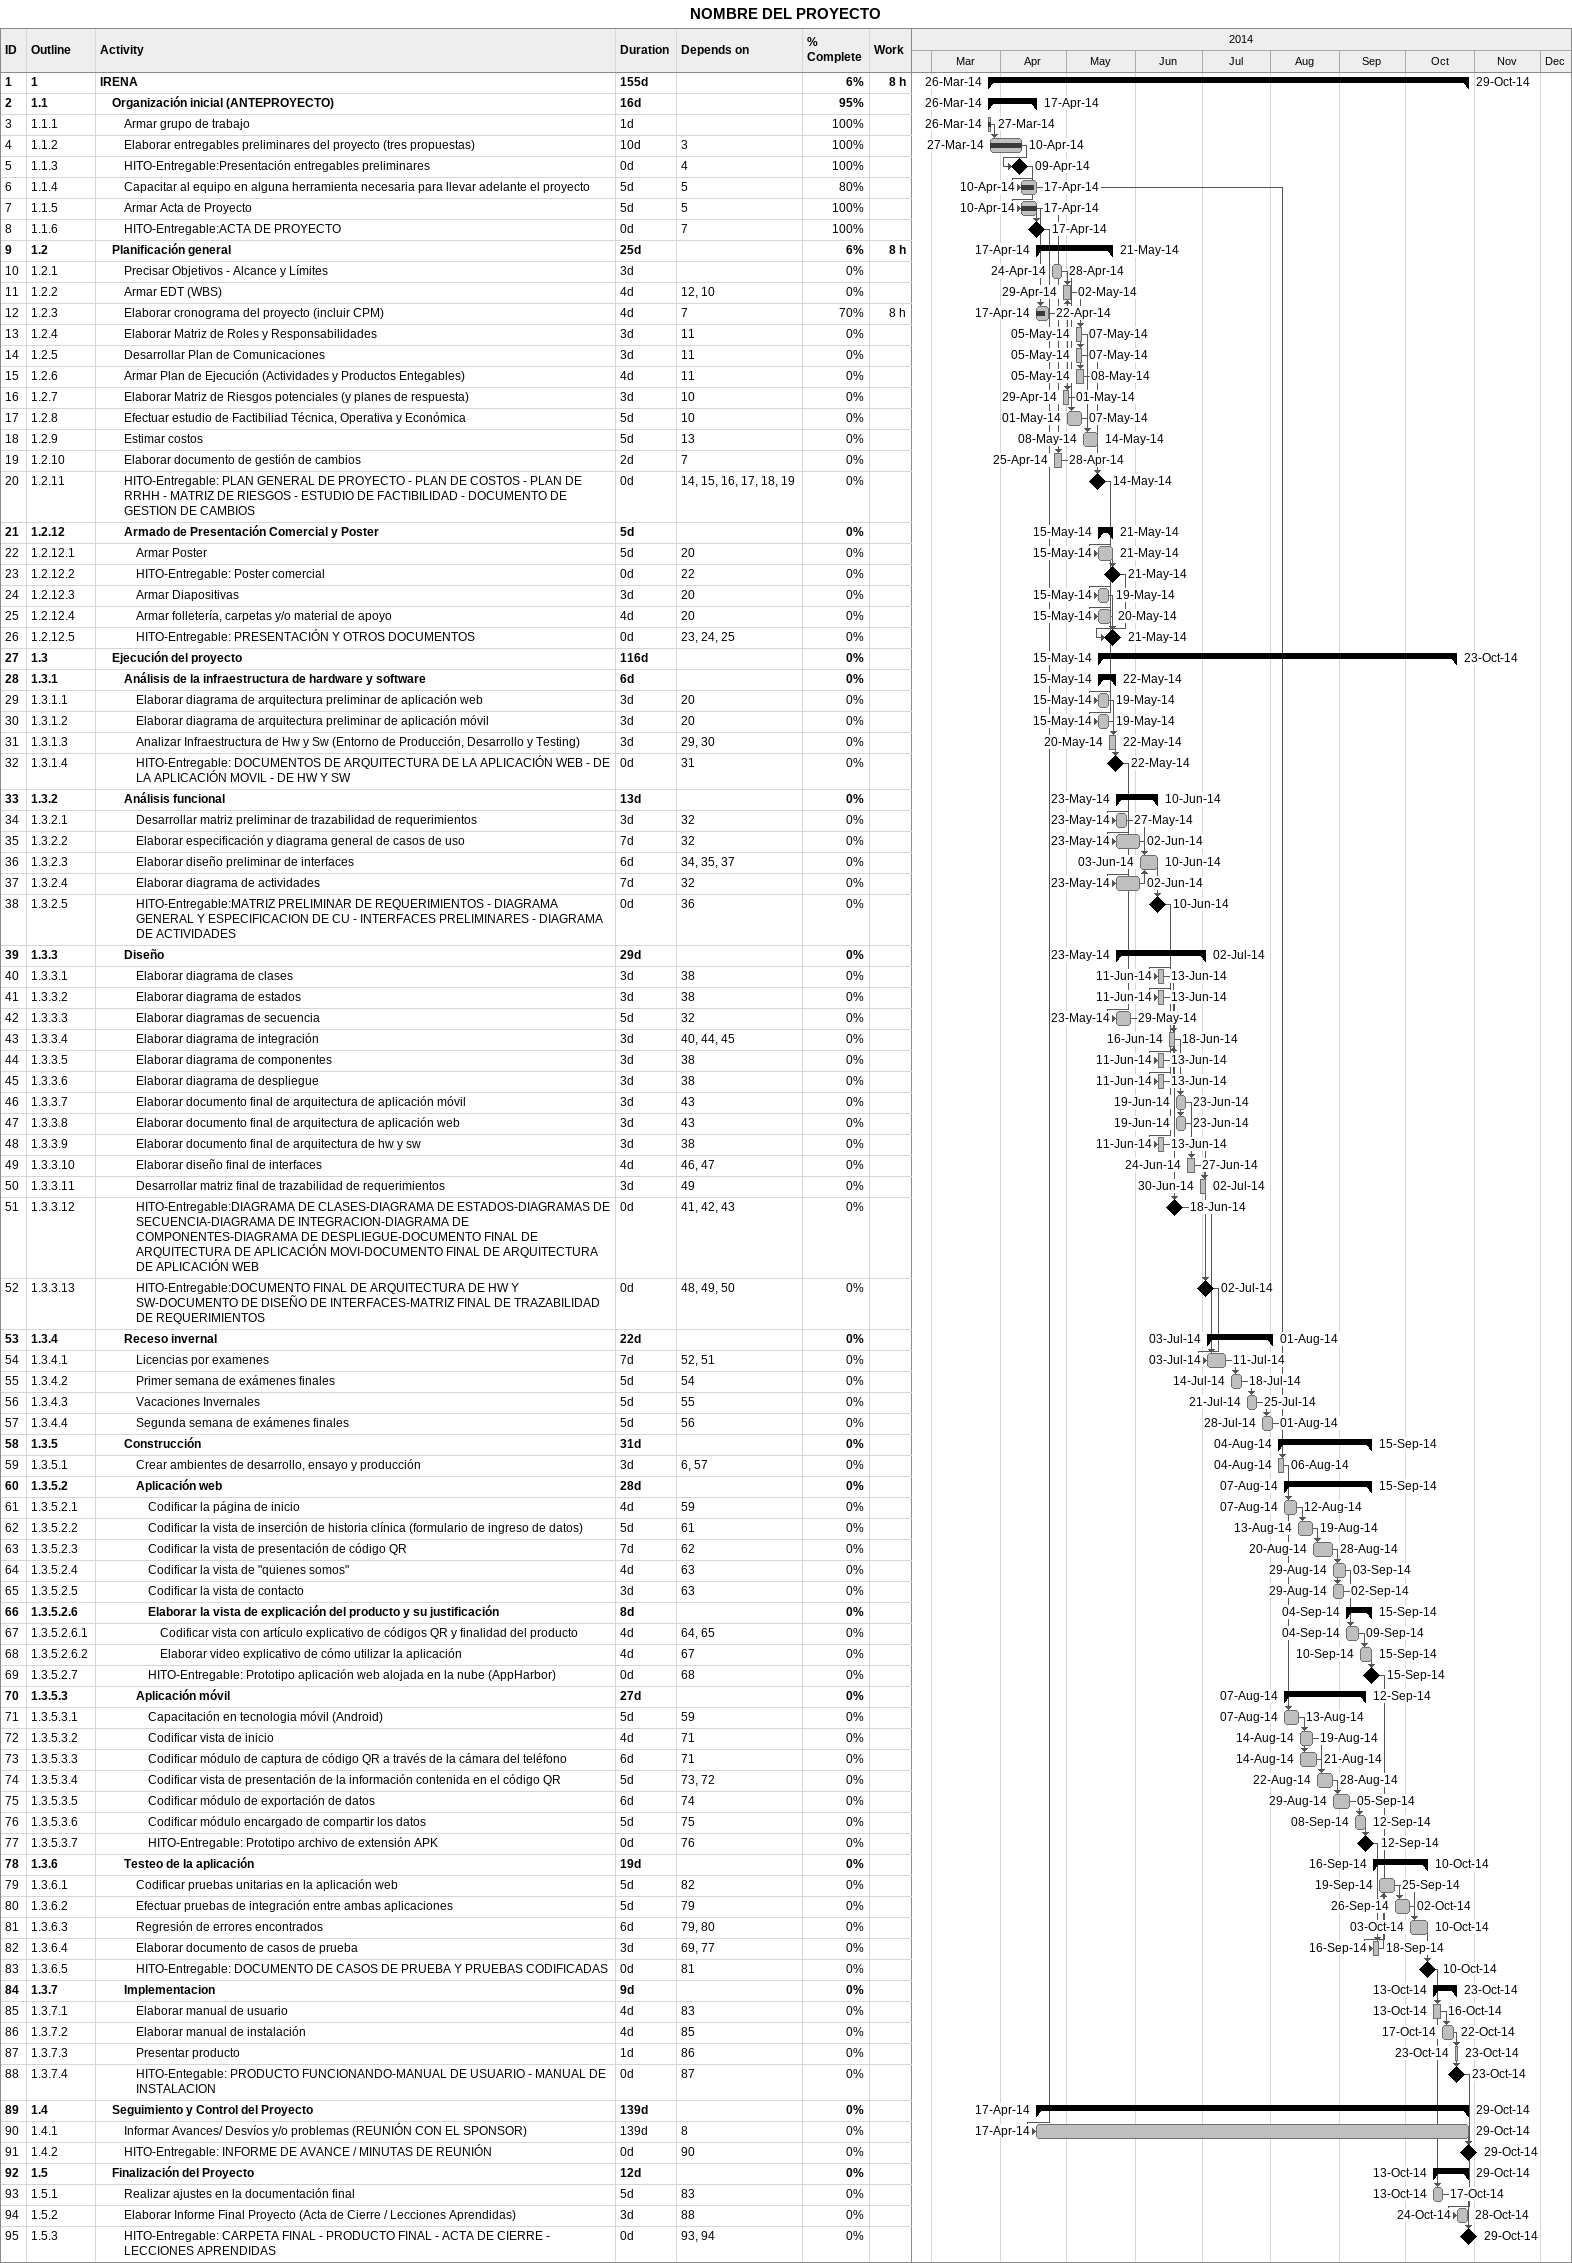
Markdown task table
NOMBRE DEL PROYECTO

| ID | WBS | Task | Duration | Start | Finish | Predecessors | % complete | Work (h) |
|---|---|---|---|---|---|---|---|---|
| 1 | 1 | **IRENA** | 155d | 2014-03-26 | 2014-10-29 |  | 6 | 8 |
| 2 | 1.1 | **Organización inicial (ANTEPROYECTO)** | 16d | 2014-03-26 | 2014-04-17 |  | 95 |  |
| 3 | 1.1.1 | Armar grupo de trabajo | 1d | 2014-03-26 | 2014-03-27 |  | 100 |  |
| 4 | 1.1.2 | Elaborar entregables preliminares del proyecto (tres propuestas) | 10d | 2014-03-27 | 2014-04-10 | 3 | 100 |  |
| 5 | 1.1.3 | HITO-Entregable:Presentación entregables preliminares | 0d | 2014-04-09 | 2014-04-09 | 4 | 100 |  |
| 6 | 1.1.4 | Capacitar al equipo en alguna herramienta necesaria para llevar adelante el proyecto | 5d | 2014-04-10 | 2014-04-17 | 5 | 80 |  |
| 7 | 1.1.5 | Armar Acta de Proyecto | 5d | 2014-04-10 | 2014-04-17 | 5 | 100 |  |
| 8 | 1.1.6 | HITO-Entregable:ACTA DE PROYECTO | 0d | 2014-04-17 | 2014-04-17 | 7 | 100 |  |
| 9 | 1.2 | **Planificación general** | 25d | 2014-04-17 | 2014-05-21 |  | 6 | 8 |
| 10 | 1.2.1 | Precisar Objetivos - Alcance y Límites | 3d | 2014-04-24 | 2014-04-28 |  | 0 |  |
| 11 | 1.2.2 | Armar EDT (WBS) | 4d | 2014-04-29 | 2014-05-02 | 12, 10 | 0 |  |
| 12 | 1.2.3 | Elaborar cronograma del proyecto (incluir CPM) | 4d | 2014-04-17 | 2014-04-22 | 7 | 70 | 8 |
| 13 | 1.2.4 | Elaborar Matriz de Roles y Responsabilidades | 3d | 2014-05-05 | 2014-05-07 | 11 | 0 |  |
| 14 | 1.2.5 | Desarrollar Plan de Comunicaciones | 3d | 2014-05-05 | 2014-05-07 | 11 | 0 |  |
| 15 | 1.2.6 | Armar Plan de Ejecución (Actividades y Productos Entegables) | 4d | 2014-05-05 | 2014-05-08 | 11 | 0 |  |
| 16 | 1.2.7 | Elaborar Matriz de Riesgos potenciales (y planes de respuesta) | 3d | 2014-04-29 | 2014-05-01 | 10 | 0 |  |
| 17 | 1.2.8 | Efectuar estudio de Factibiliad Técnica, Operativa y Económica | 5d | 2014-05-01 | 2014-05-07 | 10 | 0 |  |
| 18 | 1.2.9 | Estimar costos | 5d | 2014-05-08 | 2014-05-14 | 13 | 0 |  |
| 19 | 1.2.10 | Elaborar documento de gestión de cambios | 2d | 2014-04-25 | 2014-04-28 | 7 | 0 |  |
| 20 | 1.2.11 | HITO-Entregable: PLAN GENERAL DE PROYECTO - PLAN DE COSTOS - PLAN DE RRHH - MATRIZ DE RIESGOS - ESTUDIO DE FACTIBILIDAD - DOCUMENTO DE GESTION DE CAMBIOS | 0d | 2014-05-14 | 2014-05-14 | 14, 15, 16, 17, 18, 19 | 0 |  |
| 21 | 1.2.12 | **Armado de Presentación Comercial y Poster** | 5d | 2014-05-15 | 2014-05-21 |  | 0 |  |
| 22 | 1.2.12.1 | Armar Poster | 5d | 2014-05-15 | 2014-05-21 | 20 | 0 |  |
| 23 | 1.2.12.2 | HITO-Entregable: Poster comercial | 0d | 2014-05-21 | 2014-05-21 | 22 | 0 |  |
| 24 | 1.2.12.3 | Armar Diapositivas | 3d | 2014-05-15 | 2014-05-19 | 20 | 0 |  |
| 25 | 1.2.12.4 | Armar folletería, carpetas y/o material de apoyo | 4d | 2014-05-15 | 2014-05-20 | 20 | 0 |  |
| 26 | 1.2.12.5 | HITO-Entregable: PRESENTACIÓN Y OTROS DOCUMENTOS | 0d | 2014-05-21 | 2014-05-21 | 23, 24, 25 | 0 |  |
| 27 | 1.3 | **Ejecución del proyecto** | 116d | 2014-05-15 | 2014-10-23 |  | 0 |  |
| 28 | 1.3.1 | **Análisis de la infraestructura de hardware y software** | 6d | 2014-05-15 | 2014-05-22 |  | 0 |  |
| 29 | 1.3.1.1 | Elaborar diagrama de arquitectura preliminar de aplicación web | 3d | 2014-05-15 | 2014-05-19 | 20 | 0 |  |
| 30 | 1.3.1.2 | Elaborar diagrama de arquitectura preliminar de aplicación móvil | 3d | 2014-05-15 | 2014-05-19 | 20 | 0 |  |
| 31 | 1.3.1.3 | Analizar Infraestructura de Hw y Sw (Entorno de Producción, Desarrollo y Testing) | 3d | 2014-05-20 | 2014-05-22 | 29, 30 | 0 |  |
| 32 | 1.3.1.4 | HITO-Entregable: DOCUMENTOS DE ARQUITECTURA DE LA APLICACIÓN WEB - DE LA APLICACIÓN MOVIL - DE HW Y SW | 0d | 2014-05-22 | 2014-05-22 | 31 | 0 |  |
| 33 | 1.3.2 | **Análisis funcional** | 13d | 2014-05-23 | 2014-06-10 |  | 0 |  |
| 34 | 1.3.2.1 | Desarrollar matriz preliminar de trazabilidad de requerimientos | 3d | 2014-05-23 | 2014-05-27 | 32 | 0 |  |
| 35 | 1.3.2.2 | Elaborar especificación y diagrama general de casos de uso | 7d | 2014-05-23 | 2014-06-02 | 32 | 0 |  |
| 36 | 1.3.2.3 | Elaborar diseño preliminar de interfaces | 6d | 2014-06-03 | 2014-06-10 | 34, 35, 37 | 0 |  |
| 37 | 1.3.2.4 | Elaborar diagrama de actividades | 7d | 2014-05-23 | 2014-06-02 | 32 | 0 |  |
| 38 | 1.3.2.5 | HITO-Entregable:MATRIZ PRELIMINAR DE REQUERIMIENTOS - DIAGRAMA GENERAL Y ESPECIFICACION DE CU - INTERFACES PRELIMINARES - DIAGRAMA DE ACTIVIDADES | 0d | 2014-06-10 | 2014-06-10 | 36 | 0 |  |
| 39 | 1.3.3 | **Diseño** | 29d | 2014-05-23 | 2014-07-02 |  | 0 |  |
| 40 | 1.3.3.1 | Elaborar diagrama de clases | 3d | 2014-06-11 | 2014-06-13 | 38 | 0 |  |
| 41 | 1.3.3.2 | Elaborar diagrama de estados | 3d | 2014-06-11 | 2014-06-13 | 38 | 0 |  |
| 42 | 1.3.3.3 | Elaborar diagramas de secuencia | 5d | 2014-05-23 | 2014-05-29 | 32 | 0 |  |
| 43 | 1.3.3.4 | Elaborar diagrama de integración | 3d | 2014-06-16 | 2014-06-18 | 40, 44, 45 | 0 |  |
| 44 | 1.3.3.5 | Elaborar diagrama de componentes | 3d | 2014-06-11 | 2014-06-13 | 38 | 0 |  |
| 45 | 1.3.3.6 | Elaborar diagrama de despliegue | 3d | 2014-06-11 | 2014-06-13 | 38 | 0 |  |
| 46 | 1.3.3.7 | Elaborar documento final de arquitectura de aplicación móvil | 3d | 2014-06-19 | 2014-06-23 | 43 | 0 |  |
| 47 | 1.3.3.8 | Elaborar documento final de arquitectura de aplicación web | 3d | 2014-06-19 | 2014-06-23 | 43 | 0 |  |
| 48 | 1.3.3.9 | Elaborar documento final de arquitectura de hw y sw | 3d | 2014-06-11 | 2014-06-13 | 38 | 0 |  |
| 49 | 1.3.3.10 | Elaborar diseño final de interfaces | 4d | 2014-06-24 | 2014-06-27 | 46, 47 | 0 |  |
| 50 | 1.3.3.11 | Desarrollar matriz final de trazabilidad de requerimientos | 3d | 2014-06-30 | 2014-07-02 | 49 | 0 |  |
| 51 | 1.3.3.12 | HITO-Entregable:DIAGRAMA DE CLASES-DIAGRAMA DE ESTADOS-DIAGRAMAS DE SECUENCIA-DIAGRAMA DE INTEGRACION-DIAGRAMA DE COMPONENTES-DIAGRAMA DE DESPLIEGUE-DOCUMENTO FINAL DE ARQUITECTURA DE APLICACIÓN MOVI-DOCUMENTO FINAL DE ARQUITECTURA DE APLICACIÓN WEB | 0d | 2014-06-18 | 2014-06-18 | 41, 42, 43 | 0 |  |
| 52 | 1.3.3.13 | HITO-Entregable:DOCUMENTO FINAL DE ARQUITECTURA DE HW Y SW-DOCUMENTO DE DISEÑO DE INTERFACES-MATRIZ FINAL DE TRAZABILIDAD DE REQUERIMIENTOS | 0d | 2014-07-02 | 2014-07-02 | 48, 49, 50 | 0 |  |
| 53 | 1.3.4 | **Receso invernal** | 22d | 2014-07-03 | 2014-08-01 |  | 0 |  |
| 54 | 1.3.4.1 | Licencias por examenes | 7d | 2014-07-03 | 2014-07-11 | 52, 51 | 0 |  |
| 55 | 1.3.4.2 | Primer semana de exámenes finales | 5d | 2014-07-14 | 2014-07-18 | 54 | 0 |  |
| 56 | 1.3.4.3 | Vacaciones Invernales | 5d | 2014-07-21 | 2014-07-25 | 55 | 0 |  |
| 57 | 1.3.4.4 | Segunda semana de exámenes finales | 5d | 2014-07-28 | 2014-08-01 | 56 | 0 |  |
| 58 | 1.3.5 | **Construcción** | 31d | 2014-08-04 | 2014-09-15 |  | 0 |  |
| 59 | 1.3.5.1 | Crear ambientes de desarrollo, ensayo y producción | 3d | 2014-08-04 | 2014-08-06 | 6, 57 | 0 |  |
| 60 | 1.3.5.2 | **Aplicación web** | 28d | 2014-08-07 | 2014-09-15 |  | 0 |  |
| 61 | 1.3.5.2.1 | Codificar la página de inicio | 4d | 2014-08-07 | 2014-08-12 | 59 | 0 |  |
| 62 | 1.3.5.2.2 | Codificar la vista de inserción de historia clínica (formulario de ingreso de datos) | 5d | 2014-08-13 | 2014-08-19 | 61 | 0 |  |
| 63 | 1.3.5.2.3 | Codificar la vista de presentación de código QR | 7d | 2014-08-20 | 2014-08-28 | 62 | 0 |  |
| 64 | 1.3.5.2.4 | Codificar la vista de "quienes somos" | 4d | 2014-08-29 | 2014-09-03 | 63 | 0 |  |
| 65 | 1.3.5.2.5 | Codificar la vista de contacto | 3d | 2014-08-29 | 2014-09-02 | 63 | 0 |  |
| 66 | 1.3.5.2.6 | **Elaborar la vista de explicación del producto y su justificación** | 8d | 2014-09-04 | 2014-09-15 |  | 0 |  |
| 67 | 1.3.5.2.6.1 | Codificar vista con artículo explicativo de códigos QR y finalidad del producto | 4d | 2014-09-04 | 2014-09-09 | 64, 65 | 0 |  |
| 68 | 1.3.5.2.6.2 | Elaborar video explicativo de cómo utilizar la aplicación | 4d | 2014-09-10 | 2014-09-15 | 67 | 0 |  |
| 69 | 1.3.5.2.7 | HITO-Entregable: Prototipo aplicación web alojada en la nube (AppHarbor) | 0d | 2014-09-15 | 2014-09-15 | 68 | 0 |  |
| 70 | 1.3.5.3 | **Aplicación móvil** | 27d | 2014-08-07 | 2014-09-12 |  | 0 |  |
| 71 | 1.3.5.3.1 | Capacitación en tecnologia móvil (Android) | 5d | 2014-08-07 | 2014-08-13 | 59 | 0 |  |
| 72 | 1.3.5.3.2 | Codificar vista de inicio | 4d | 2014-08-14 | 2014-08-19 | 71 | 0 |  |
| 73 | 1.3.5.3.3 | Codificar módulo de captura de código QR a través de la cámara del teléfono | 6d | 2014-08-14 | 2014-08-21 | 71 | 0 |  |
| 74 | 1.3.5.3.4 | Codificar vista de presentación de la información contenida en el código QR | 5d | 2014-08-22 | 2014-08-28 | 73, 72 | 0 |  |
| 75 | 1.3.5.3.5 | Codificar módulo de exportación de datos | 6d | 2014-08-29 | 2014-09-05 | 74 | 0 |  |
| 76 | 1.3.5.3.6 | Codificar módulo encargado de compartir los datos | 5d | 2014-09-08 | 2014-09-12 | 75 | 0 |  |
| 77 | 1.3.5.3.7 | HITO-Entregable: Prototipo archivo de extensión APK | 0d | 2014-09-12 | 2014-09-12 | 76 | 0 |  |
| 78 | 1.3.6 | **Testeo de la aplicación** | 19d | 2014-09-16 | 2014-10-10 |  | 0 |  |
| 79 | 1.3.6.1 | Codificar pruebas unitarias en la aplicación web | 5d | 2014-09-19 | 2014-09-25 | 82 | 0 |  |
| 80 | 1.3.6.2 | Efectuar pruebas de integración entre ambas aplicaciones | 5d | 2014-09-26 | 2014-10-02 | 79 | 0 |  |
| 81 | 1.3.6.3 | Regresión de errores encontrados | 6d | 2014-10-03 | 2014-10-10 | 79, 80 | 0 |  |
| 82 | 1.3.6.4 | Elaborar documento de casos de prueba | 3d | 2014-09-16 | 2014-09-18 | 69, 77 | 0 |  |
| 83 | 1.3.6.5 | HITO-Entregable: DOCUMENTO DE CASOS DE PRUEBA Y PRUEBAS CODIFICADAS | 0d | 2014-10-10 | 2014-10-10 | 81 | 0 |  |
| 84 | 1.3.7 | **Implementacion** | 9d | 2014-10-13 | 2014-10-23 |  | 0 |  |
| 85 | 1.3.7.1 | Elaborar manual de usuario | 4d | 2014-10-13 | 2014-10-16 | 83 | 0 |  |
| 86 | 1.3.7.2 | Elaborar manual de instalación | 4d | 2014-10-17 | 2014-10-22 | 85 | 0 |  |
| 87 | 1.3.7.3 | Presentar producto | 1d | 2014-10-23 | 2014-10-23 | 86 | 0 |  |
| 88 | 1.3.7.4 | HITO-Entegable: PRODUCTO FUNCIONANDO-MANUAL DE USUARIO - MANUAL DE INSTALACION | 0d | 2014-10-23 | 2014-10-23 | 87 | 0 |  |
| 89 | 1.4 | **Seguimiento y Control del Proyecto** | 139d | 2014-04-17 | 2014-10-29 |  | 0 |  |
| 90 | 1.4.1 | Informar Avances/ Desvíos y/o problemas (REUNIÓN CON EL SPONSOR) | 139d | 2014-04-17 | 2014-10-29 | 8 | 0 |  |
| 91 | 1.4.2 | HITO-Entregable: INFORME DE AVANCE / MINUTAS DE REUNIÓN | 0d | 2014-10-29 | 2014-10-29 | 90 | 0 |  |
| 92 | 1.5 | **Finalización del Proyecto** | 12d | 2014-10-13 | 2014-10-29 |  | 0 |  |
| 93 | 1.5.1 | Realizar ajustes en la documentación final | 5d | 2014-10-13 | 2014-10-17 | 83 | 0 |  |
| 94 | 1.5.2 | Elaborar Informe Final Proyecto (Acta de Cierre / Lecciones Aprendidas) | 3d | 2014-10-24 | 2014-10-28 | 88 | 0 |  |
| 95 | 1.5.3 | HITO-Entregable: CARPETA FINAL - PRODUCTO FINAL - ACTA DE CIERRE - LECCIONES APRENDIDAS | 0d | 2014-10-29 | 2014-10-29 | 93, 94 | 0 |  |
